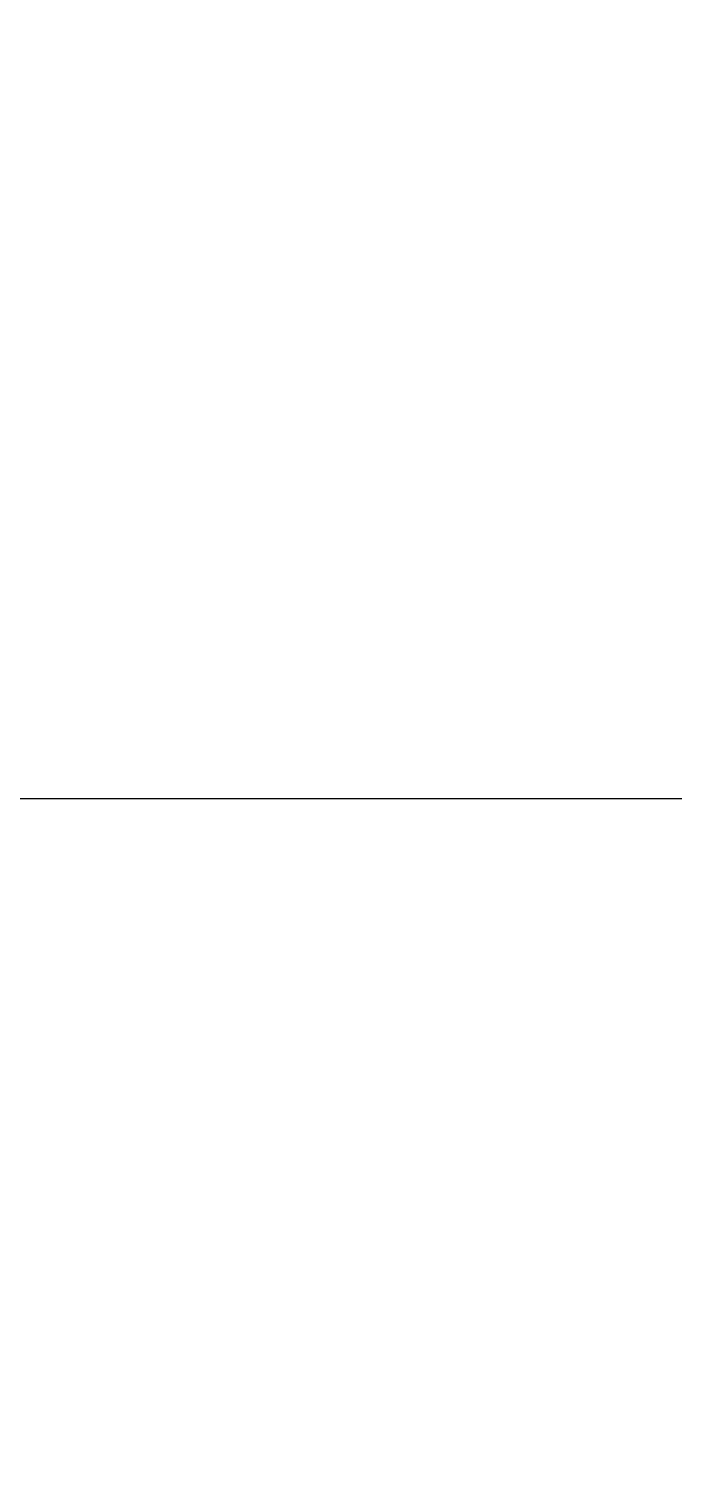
# Model space of a CAD drawing. Header units: inches. Extents: x 0 to 11.7, y 0 to 8.3.
# Drawn here: x 3.98379133 to 3.98379947, y 2.95379328 to 2.95381159 of the extents above; entities that cross this region are included whole.
import ezdxf

# ---------------------------------------------------------------- set-up
doc = ezdxf.new("R2010")
doc.units = ezdxf.units.IN
doc.header["$LTSCALE"] = 0.64311
doc.header["$MEASUREMENT"] = 0
doc.layers.get('0').update_dxf_attribs({"linetype": 'CONTINUOUS'})

msp = doc.modelspace()

# ---------------------------------------------------------------- linework, layer by layer
at = {"color": 7, "linetype": 'CONTINUOUS'}
msp.add_line((4.188524006, 2.953801856), (3.8853744, 2.953801856), dxfattribs=at)
msp.add_open_spline([(3.983799597, 2.815286412), (3.983735646, 2.815350087), (3.98362485, 2.815561038), (3.983487242, 2.815965704), (3.983345783, 2.816543547), (3.983201054, 2.817293136), (3.983053214, 2.818219189), (3.982837034, 2.819807313), (3.982571468, 2.822241261), (3.982264398, 2.825697916), (3.981814788, 2.831710647), (3.981268882, 2.840935465), (3.980646787, 2.853954949), (3.9801508, 2.866374205), (3.979754508, 2.87746584), (3.979453723, 2.886560729), (3.979160628, 2.896121515), (3.978766128, 2.909803882), (3.978272781, 2.928143033), (3.977433053, 2.960499727), (3.976369168, 3.00445684), (3.975343705, 3.050130639), (3.974537707, 3.087940725), (3.973957636, 3.116465501), (3.973377628, 3.144933684), (3.972573426, 3.182440213), (3.971550871, 3.227456248), (3.970485244, 3.270578947), (3.96973335, 3.298708222), (3.969332186, 3.313217961), (3.969043005, 3.323316427), (3.968754143, 3.332918183), (3.968461148, 3.342040903), (3.968160499, 3.350676717), (3.967765559, 3.361117344), (3.967353703, 3.370786595), (3.966911937, 3.379636071), (3.966595399, 3.385307442), (3.966279189, 3.3903001), (3.965965107, 3.3945985), (3.965654483, 3.398192375), (3.965385834, 3.400741828), (3.96516609, 3.402421853), (3.965014497, 3.403413871), (3.964865556, 3.404228049), (3.964719426, 3.40486555), (3.964592463, 3.405286199), (3.964485945, 3.405532234), (3.964414244, 3.405655883), (3.964342551, 3.405739272), (3.964263368, 3.405783047), (3.964178678, 3.405772008), (3.964135414, 3.40573713), (3.964114557, 3.405716364)], degree=3, knots=[0, 0, 0, 0, 0.000458, 0.001178, 0.002178, 0.003468, 0.005053, 0.006935, 0.0116, 0.017473, 0.024541, 0.042191, 0.064356, 0.090672, 0.105251, 0.120667, 0.136842, 0.153782, 0.190115, 0.229922, 0.318004, 0.413203, 0.461713, 0.509882, 0.557958, 0.60618, 0.700221, 0.786412, 0.825036, 0.84299, 0.860057, 0.876293, 0.891728, 0.906367, 0.920134, 0.944738, 0.955469, 0.965089, 0.973557, 0.98085, 0.986955, 0.991858, 0.993855, 0.995551, 0.996949, 0.998053, 0.998869, 0.999173, 0.999412, 0.999592, 0.999728, 0.999851, 1, 1, 1, 1], dxfattribs=at)

doc.saveas('drawing.dxf')
